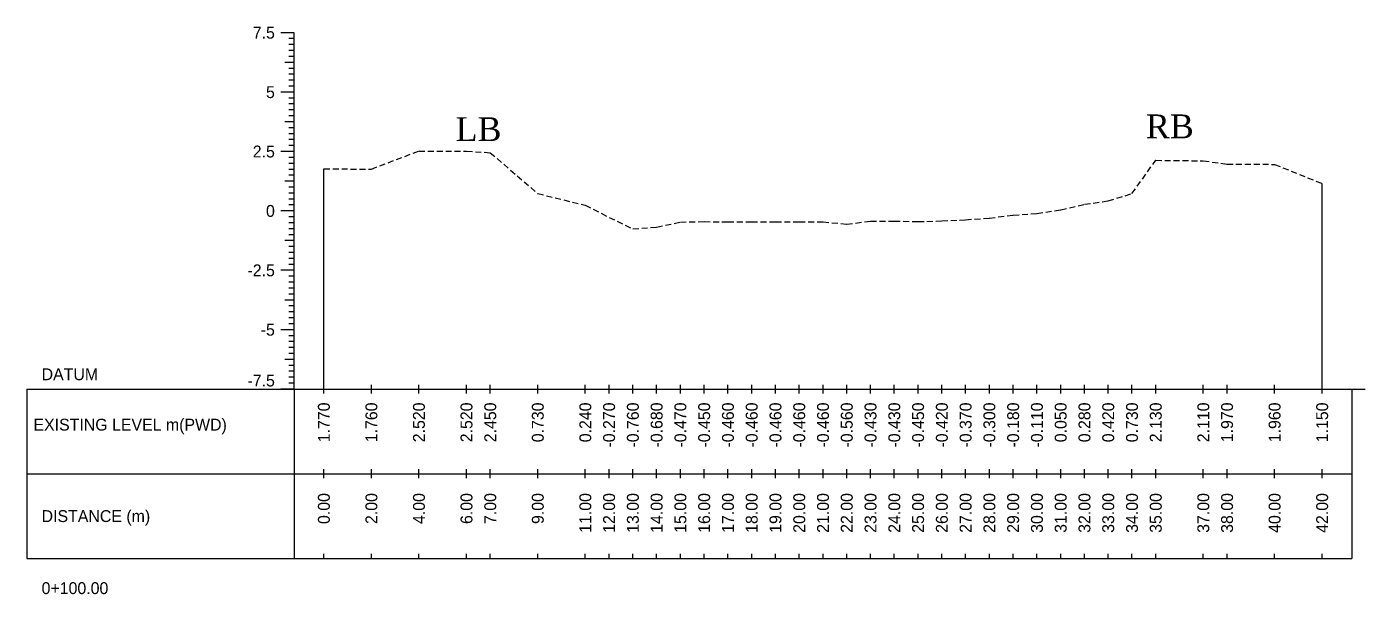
# Model space of a CAD drawing. Header units: inches. Extents: x 4752 to 6808, y -1487 to -426.
# Drawn here: x 4943 to 4999.3, y -1236.8 to -1212.9 of the extents above; entities that cross this region are included whole.
import ezdxf
from ezdxf.enums import TextEntityAlignment as Align

# ---------------------------------------------------------------- set-up
doc = ezdxf.new("R2010")
doc.units = ezdxf.units.IN
doc.header["$MEASUREMENT"] = 0
doc.linetypes.add('HIDDEN', pattern=[0.375, 0.25, -0.125])
doc.layers.add('CS_Drawing', color=7, linetype='Continuous')
doc.layers.add('GL', color=3, linetype='HIDDEN')
doc.styles.add('romans', font='romans.shx')

msp = doc.modelspace()

# ---------------------------------------------------------------- linework, layer by layer
at = {"layer": 'CS_Drawing'}
for p, q in [((4954.207, -1213.166), (4953.645, -1213.166)), ((4954.207, -1213.166), (4953.814, -1213.166)), ((4954.207, -1213.166), (4953.982, -1213.166)), ((4954.207, -1213.416), (4953.982, -1213.416)), ((4954.207, -1228.166), (4954.207, -1213.166)), ((4954.207, -1213.666), (4953.982, -1213.666)), ((4954.207, -1213.916), (4953.982, -1213.916)), ((4954.207, -1214.416), (4953.814, -1214.416)), ((4954.207, -1214.166), (4953.982, -1214.166)), ((4954.207, -1214.416), (4953.982, -1214.416)), ((4954.207, -1214.666), (4953.982, -1214.666)), ((4954.207, -1214.916), (4953.982, -1214.916)), ((4954.207, -1215.166), (4953.982, -1215.166)), ((4954.207, -1215.666), (4953.645, -1215.666)), ((4954.207, -1215.666), (4953.814, -1215.666)), ((4954.207, -1215.416), (4953.982, -1215.416)), ((4954.207, -1215.666), (4953.982, -1215.666)), ((4954.207, -1215.916), (4953.982, -1215.916)), ((4954.207, -1216.166), (4953.982, -1216.166)), ((4954.207, -1216.416), (4953.982, -1216.416)), ((4954.207, -1216.666), (4953.982, -1216.666)), ((4954.207, -1216.916), (4953.814, -1216.916)), ((4954.207, -1216.916), (4953.982, -1216.916)), ((4954.207, -1217.166), (4953.982, -1217.166)), ((4954.207, -1217.416), (4953.982, -1217.416)), ((4954.207, -1217.666), (4953.982, -1217.666)), ((4954.207, -1217.916), (4953.982, -1217.916)), ((4954.207, -1218.166), (4953.645, -1218.166)), ((4954.207, -1218.166), (4953.814, -1218.166)), ((4954.207, -1218.166), (4953.982, -1218.166)), ((4954.207, -1218.416), (4953.982, -1218.416)), ((4954.207, -1218.666), (4953.982, -1218.666)), ((4954.207, -1218.916), (4953.982, -1218.916)), ((4954.207, -1219.166), (4953.982, -1219.166)), ((4955.457, -1228.166), (4955.457, -1218.896)), ((4954.207, -1219.416), (4953.814, -1219.416)), ((4954.207, -1219.416), (4953.982, -1219.416)), ((4954.207, -1219.666), (4953.982, -1219.666)), ((4997.457, -1228.166), (4997.457, -1219.516)), ((4954.207, -1219.916), (4953.982, -1219.916)), ((4954.207, -1220.166), (4953.982, -1220.166)), ((4954.207, -1220.666), (4953.645, -1220.666)), ((4954.207, -1220.666), (4953.814, -1220.666)), ((4954.207, -1220.416), (4953.982, -1220.416)), ((4954.207, -1220.666), (4953.982, -1220.666)), ((4954.207, -1220.916), (4953.982, -1220.916)), ((4954.207, -1221.166), (4953.982, -1221.166)), ((4954.207, -1221.416), (4953.982, -1221.416)), ((4954.207, -1221.916), (4953.814, -1221.916)), ((4954.207, -1221.666), (4953.982, -1221.666)), ((4954.207, -1221.916), (4953.982, -1221.916)), ((4954.207, -1222.166), (4953.982, -1222.166)), ((4954.207, -1222.416), (4953.982, -1222.416)), ((4954.207, -1222.666), (4953.982, -1222.666)), ((4954.207, -1222.916), (4953.982, -1222.916)), ((4954.207, -1223.166), (4953.645, -1223.166)), ((4954.207, -1223.166), (4953.814, -1223.166)), ((4954.207, -1223.166), (4953.982, -1223.166)), ((4954.207, -1223.416), (4953.982, -1223.416)), ((4954.207, -1223.666), (4953.982, -1223.666)), ((4954.207, -1223.916), (4953.982, -1223.916)), ((4954.207, -1224.166), (4953.982, -1224.166)), ((4954.207, -1224.416), (4953.814, -1224.416)), ((4954.207, -1224.416), (4953.982, -1224.416)), ((4954.207, -1224.666), (4953.982, -1224.666)), ((4954.207, -1224.916), (4953.982, -1224.916)), ((4954.207, -1225.166), (4953.982, -1225.166)), ((4954.207, -1225.666), (4953.645, -1225.666)), ((4954.207, -1225.666), (4953.814, -1225.666)), ((4954.207, -1225.416), (4953.982, -1225.416)), ((4954.207, -1225.666), (4953.982, -1225.666)), ((4954.207, -1225.916), (4953.982, -1225.916)), ((4954.207, -1226.166), (4953.982, -1226.166)), ((4954.207, -1226.416), (4953.982, -1226.416)), ((4954.207, -1226.916), (4953.814, -1226.916)), ((4954.207, -1226.666), (4953.982, -1226.666)), ((4954.207, -1226.916), (4953.982, -1226.916)), ((4954.207, -1227.166), (4953.982, -1227.166)), ((4954.207, -1227.416), (4953.982, -1227.416)), ((4942.957, -1228.166), (4954.207, -1228.166)), ((4942.957, -1228.166), (4942.957, -1235.291)), ((4954.207, -1228.166), (4953.645, -1228.166)), ((4954.207, -1228.166), (4953.814, -1228.166)), ((4954.207, -1227.666), (4953.982, -1227.666)), ((4954.207, -1227.916), (4953.982, -1227.916)), ((4954.207, -1228.166), (4953.982, -1228.166)), ((4954.207, -1228.166), (4998.707, -1228.166)), ((4954.207, -1228.166), (4954.207, -1235.291)), ((4955.457, -1228.353), (4955.457, -1227.978)), ((4957.457, -1228.353), (4957.457, -1227.978)), ((4959.457, -1228.353), (4959.457, -1227.978)), ((4961.457, -1228.353), (4961.457, -1227.978)), ((4962.457, -1228.353), (4962.457, -1227.978)), ((4964.457, -1228.353), (4964.457, -1227.978)), ((4966.457, -1228.353), (4966.457, -1227.978)), ((4967.457, -1228.353), (4967.457, -1227.978)), ((4968.457, -1228.353), (4968.457, -1227.978)), ((4969.457, -1228.353), (4969.457, -1227.978)), ((4970.457, -1228.353), (4970.457, -1227.978)), ((4971.457, -1228.353), (4971.457, -1227.978)), ((4972.457, -1228.353), (4972.457, -1227.978)), ((4973.457, -1228.353), (4973.457, -1227.978)), ((4974.457, -1228.353), (4974.457, -1227.978)), ((4975.457, -1228.353), (4975.457, -1227.978)), ((4976.457, -1228.353), (4976.457, -1227.978)), ((4977.457, -1228.353), (4977.457, -1227.978)), ((4978.457, -1228.353), (4978.457, -1227.978)), ((4979.457, -1228.353), (4979.457, -1227.978)), ((4980.457, -1228.353), (4980.457, -1227.978)), ((4981.457, -1228.353), (4981.457, -1227.978)), ((4982.457, -1228.353), (4982.457, -1227.978)), ((4983.457, -1228.353), (4983.457, -1227.978)), ((4984.457, -1228.353), (4984.457, -1227.978)), ((4985.457, -1228.353), (4985.457, -1227.978)), ((4986.457, -1228.353), (4986.457, -1227.978)), ((4987.457, -1228.353), (4987.457, -1227.978)), ((4988.457, -1228.353), (4988.457, -1227.978)), ((4989.457, -1228.353), (4989.457, -1227.978)), ((4990.457, -1228.353), (4990.457, -1227.978)), ((4992.457, -1228.353), (4992.457, -1227.978)), ((4993.457, -1228.353), (4993.457, -1227.978)), ((4995.457, -1228.353), (4995.457, -1227.978)), ((4997.457, -1228.353), (4997.457, -1227.978)), ((4998.707, -1228.166), (4999.27, -1228.166)), ((4998.707, -1228.166), (4999.101, -1228.166)), ((4998.707, -1228.166), (4998.932, -1228.166)), ((4998.707, -1228.166), (4998.707, -1235.291)), ((4955.457, -1231.916), (4955.457, -1231.541)), ((4957.457, -1231.916), (4957.457, -1231.541)), ((4959.457, -1231.916), (4959.457, -1231.541)), ((4961.457, -1231.916), (4961.457, -1231.541)), ((4962.457, -1231.916), (4962.457, -1231.541)), ((4964.457, -1231.916), (4964.457, -1231.541)), ((4966.457, -1231.916), (4966.457, -1231.541)), ((4967.457, -1231.916), (4967.457, -1231.541)), ((4968.457, -1231.916), (4968.457, -1231.541)), ((4969.457, -1231.916), (4969.457, -1231.541)), ((4970.457, -1231.916), (4970.457, -1231.541)), ((4971.457, -1231.916), (4971.457, -1231.541)), ((4972.457, -1231.916), (4972.457, -1231.541)), ((4973.457, -1231.916), (4973.457, -1231.541)), ((4974.457, -1231.916), (4974.457, -1231.541)), ((4975.457, -1231.916), (4975.457, -1231.541)), ((4976.457, -1231.916), (4976.457, -1231.541)), ((4977.457, -1231.916), (4977.457, -1231.541)), ((4978.457, -1231.916), (4978.457, -1231.541)), ((4979.457, -1231.916), (4979.457, -1231.541)), ((4980.457, -1231.916), (4980.457, -1231.541)), ((4981.457, -1231.916), (4981.457, -1231.541)), ((4982.457, -1231.916), (4982.457, -1231.541)), ((4983.457, -1231.916), (4983.457, -1231.541)), ((4984.457, -1231.916), (4984.457, -1231.541)), ((4985.457, -1231.916), (4985.457, -1231.541)), ((4986.457, -1231.916), (4986.457, -1231.541)), ((4987.457, -1231.916), (4987.457, -1231.541)), ((4988.457, -1231.916), (4988.457, -1231.541)), ((4989.457, -1231.916), (4989.457, -1231.541)), ((4990.457, -1231.916), (4990.457, -1231.541)), ((4992.457, -1231.916), (4992.457, -1231.541)), ((4993.457, -1231.916), (4993.457, -1231.541)), ((4995.457, -1231.916), (4995.457, -1231.541)), ((4997.457, -1231.916), (4997.457, -1231.541)), ((4942.957, -1231.728), (4954.207, -1231.728)), ((4954.207, -1231.728), (4998.707, -1231.728)), ((4954.207, -1231.728), (4998.707, -1231.728)), ((4942.957, -1235.291), (4954.207, -1235.291)), ((4954.207, -1235.291), (4998.707, -1235.291)), ((4955.457, -1235.291), (4955.457, -1235.103)), ((4957.457, -1235.291), (4957.457, -1235.103)), ((4959.457, -1235.291), (4959.457, -1235.103)), ((4961.457, -1235.291), (4961.457, -1235.103)), ((4962.457, -1235.291), (4962.457, -1235.103)), ((4964.457, -1235.291), (4964.457, -1235.103)), ((4966.457, -1235.291), (4966.457, -1235.103)), ((4967.457, -1235.291), (4967.457, -1235.103)), ((4968.457, -1235.291), (4968.457, -1235.103)), ((4969.457, -1235.291), (4969.457, -1235.103)), ((4970.457, -1235.291), (4970.457, -1235.103)), ((4971.457, -1235.291), (4971.457, -1235.103)), ((4972.457, -1235.291), (4972.457, -1235.103)), ((4973.457, -1235.291), (4973.457, -1235.103)), ((4974.457, -1235.291), (4974.457, -1235.103)), ((4975.457, -1235.291), (4975.457, -1235.103)), ((4976.457, -1235.291), (4976.457, -1235.103)), ((4977.457, -1235.291), (4977.457, -1235.103)), ((4978.457, -1235.291), (4978.457, -1235.103)), ((4979.457, -1235.291), (4979.457, -1235.103)), ((4980.457, -1235.291), (4980.457, -1235.103)), ((4981.457, -1235.291), (4981.457, -1235.103)), ((4982.457, -1235.291), (4982.457, -1235.103)), ((4983.457, -1235.291), (4983.457, -1235.103)), ((4984.457, -1235.291), (4984.457, -1235.103)), ((4985.457, -1235.291), (4985.457, -1235.103)), ((4986.457, -1235.291), (4986.457, -1235.103)), ((4987.457, -1235.291), (4987.457, -1235.103)), ((4988.457, -1235.291), (4988.457, -1235.103)), ((4989.457, -1235.291), (4989.457, -1235.103)), ((4990.457, -1235.291), (4990.457, -1235.103)), ((4992.457, -1235.291), (4992.457, -1235.103)), ((4993.457, -1235.291), (4993.457, -1235.103)), ((4995.457, -1235.291), (4995.457, -1235.103)), ((4997.457, -1235.291), (4997.457, -1235.103))]:
    msp.add_line(p, q, dxfattribs=at)
at = {"layer": 'GL'}
msp.add_lwpolyline([(4955.457, -1218.896), (4957.457, -1218.906), (4959.457, -1218.146), (4961.457, -1218.146), (4962.457, -1218.216), (4964.457, -1219.936), (4966.457, -1220.426), (4967.457, -1220.936), (4968.457, -1221.426), (4969.457, -1221.346), (4970.457, -1221.136), (4971.457, -1221.116), (4972.457, -1221.126), (4973.457, -1221.126), (4974.457, -1221.126), (4975.457, -1221.126), (4976.457, -1221.126), (4977.457, -1221.226), (4978.457, -1221.096), (4979.457, -1221.096), (4980.457, -1221.116), (4981.457, -1221.086), (4982.457, -1221.036), (4983.457, -1220.966), (4984.457, -1220.846), (4985.457, -1220.776), (4986.457, -1220.616), (4987.457, -1220.386), (4988.457, -1220.246), (4989.457, -1219.936), (4990.457, -1218.536), (4992.457, -1218.556), (4993.457, -1218.696), (4995.457, -1218.706), (4997.457, -1219.516)], dxfattribs=at)

# ---------------------------------------------------------------- texts
at = {"char_height": 1, "width": 325.84704, "attachment_point": 1, "style": 'romans'}
for s, insert in [('{\\fTimes New Roman|b0|i0|c0|p18;LB}', (4960.999, -1216.725)), ('\\pi-1,l1;{\\fTimes New Roman|b0|i0|c0|p18;RB}', (4990.042, -1216.606))]:
    msp.add_mtext(s, dxfattribs=dict(at, insert=insert))
at = {"layer": 'CS_Drawing'}
for s, p in [('7.5', (4953.395, -1213.166)), ('5', (4953.395, -1215.666)), ('2.5', (4953.395, -1218.166)), ('0', (4953.395, -1220.666)), ('-2.5', (4953.395, -1223.166)), ('-5', (4953.395, -1225.666))]:
    msp.add_text(s, height=0.5, dxfattribs=at).set_placement(p, align=Align.MIDDLE_RIGHT)
for s, p in [('DATUM', (4943.582, -1227.541)), ('EXISTING LEVEL m(PWD)', (4943.239, -1229.661)), ('DISTANCE (m)', (4943.582, -1233.509)), ('0+100.00', (4943.582, -1236.541))]:
    msp.add_text(s, height=0.5, dxfattribs=at).set_placement(p, align=Align.MIDDLE_LEFT)
msp.add_text('-7.5', height=0.5, dxfattribs=at).set_placement((4953.395, -1228.053), align=Align.RIGHT)
for s, p in [('1.770', (4955.457, -1228.728)), ('1.760', (4957.457, -1228.728)), ('2.520', (4959.457, -1228.728)), ('2.520', (4961.457, -1228.728)), ('2.450', (4962.457, -1228.728)), ('0.730', (4964.457, -1228.728)), ('0.240', (4966.457, -1228.728)), ('-0.270', (4967.457, -1228.728)), ('-0.760', (4968.457, -1228.728)), ('-0.680', (4969.457, -1228.728)), ('-0.470', (4970.457, -1228.728)), ('-0.450', (4971.457, -1228.728)), ('-0.460', (4972.457, -1228.728)), ('-0.460', (4973.457, -1228.728)), ('-0.460', (4974.457, -1228.728)), ('-0.460', (4975.457, -1228.728)), ('-0.460', (4976.457, -1228.728)), ('-0.560', (4977.457, -1228.728)), ('-0.430', (4978.457, -1228.728)), ('-0.430', (4979.457, -1228.728)), ('-0.450', (4980.457, -1228.728)), ('-0.420', (4981.457, -1228.728)), ('-0.370', (4982.457, -1228.728)), ('-0.300', (4983.457, -1228.728)), ('-0.180', (4984.457, -1228.728)), ('-0.110', (4985.457, -1228.728)), ('0.050', (4986.457, -1228.728)), ('0.280', (4987.457, -1228.728)), ('0.420', (4988.457, -1228.728)), ('0.730', (4989.457, -1228.728)), ('2.130', (4990.457, -1228.728)), ('2.110', (4992.457, -1228.728)), ('1.970', (4993.457, -1228.728)), ('1.960', (4995.457, -1228.728)), ('1.150', (4997.457, -1228.728)), ('0.00', (4955.457, -1232.541)), ('2.00', (4957.457, -1232.541)), ('4.00', (4959.457, -1232.541)), ('6.00', (4961.457, -1232.541)), ('7.00', (4962.457, -1232.541)), ('9.00', (4964.457, -1232.541)), ('11.00', (4966.457, -1232.541)), ('12.00', (4967.457, -1232.541)), ('13.00', (4968.457, -1232.541)), ('14.00', (4969.457, -1232.541)), ('15.00', (4970.457, -1232.541)), ('16.00', (4971.457, -1232.541)), ('17.00', (4972.457, -1232.541)), ('18.00', (4973.457, -1232.541)), ('19.00', (4974.457, -1232.541)), ('20.00', (4975.457, -1232.541)), ('21.00', (4976.457, -1232.541)), ('22.00', (4977.457, -1232.541)), ('23.00', (4978.457, -1232.541)), ('24.00', (4979.457, -1232.541)), ('25.00', (4980.457, -1232.541)), ('26.00', (4981.457, -1232.541)), ('27.00', (4982.457, -1232.541)), ('28.00', (4983.457, -1232.541)), ('29.00', (4984.457, -1232.541)), ('30.00', (4985.457, -1232.541)), ('31.00', (4986.457, -1232.541)), ('32.00', (4987.457, -1232.541)), ('33.00', (4988.457, -1232.541)), ('34.00', (4989.457, -1232.541)), ('35.00', (4990.457, -1232.541)), ('37.00', (4992.457, -1232.541)), ('38.00', (4993.457, -1232.541)), ('40.00', (4995.457, -1232.541)), ('42.00', (4997.457, -1232.541))]:
    msp.add_text(s, height=0.5, rotation=90, dxfattribs=at).set_placement(p, align=Align.MIDDLE_RIGHT)

doc.saveas('drawing.dxf')
